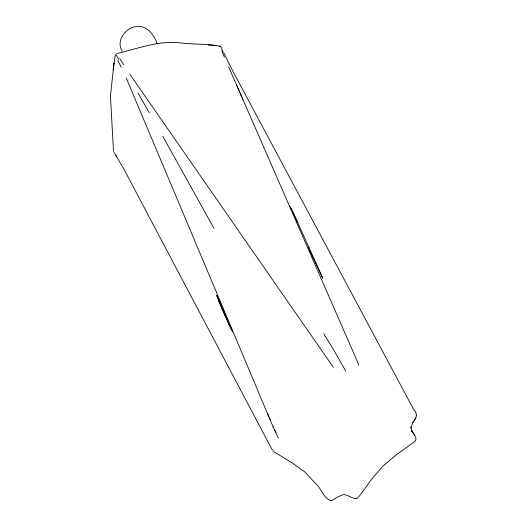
<?xml version="1.0" encoding="UTF-8"?>
<svg xmlns="http://www.w3.org/2000/svg" width="527" height="527" viewBox="0 0 527 527"><rect width="100%" height="100%" fill="white"/><g stroke="black" fill="none" stroke-linecap="round" stroke-linejoin="round"><path stroke-width="0.79" d="M356.054 498.661L357.741 497.857L359.447 495.993L371.469 479.438L382.806 466.211L396.363 454.761L413.346 442.548C419.005 439.795 414.057 434.057 411.831 431.02L412.681 432.403L410.777 427.199M358.518 365.382L358.4 363.999L356.443 359.414L228.652 66.837M114.049 63.088L115.288 55.071M113.186 70.084L114.063 62.95L110.439 95.914L113.503 151.44M415.75 417.99L412.76 422.614C416.501 418.497 418.142 413.833 413.669 409.453L232.176 69.92L223.6 52.469M122.231 51.198C115.92 41.429 124.563 29.044 134.741 26.778C145.808 23.913 153.752 34.268 157.105 43.398M410.737 427.898L410.849 427.384M410.843 427.74L412.76 422.614M416.534 415.454L416.277 415.882M291.49 462.41L304.744 471.915L315.324 483.219C321.147 487.653 323.374 498.582 330.89 500.538M330.752 500.637L333.367 499.741L337.959 496.777L343.499 494.563C347.3 494.346 352.827 499.161 355.909 498.417M116.698 53.556C137.863 48.747 159.009 39.993 181.077 43.003C194.134 44.538 207.75 43.649 220.556 46.448L219.772 46.08L220.767 46.514L222.914 51.541M208.218 44.881L215.892 45.487M273.131 450.038L272.222 449.696L271.464 448.431L124.458 170.149L116.072 155.696M278.539 437.772L277.788 437.133L274.468 429.525M273.566 426.534L271.919 424.07L126.164 77.838M291.629 462.508L273.032 451.27M129.813 74.221L333.354 367.26M116.816 156.73L113.977 152.389M276.082 432.298L272.597 426.58M414.597 435.17L411.692 430.803M119.715 58.504L123.72 64.749M323.67 333.683L333.189 349.058L345.778 371.107M149.352 112.785L137.982 93.081M118.621 59.327L115.795 54.353M162.777 136.243L214.015 228.448M117.837 60.368L121.19 67.258M289.942 206.334L290.976 208.501M292.689 212.104L297.491 222.216M308.117 247.051L308.822 248.54M309.52 250.029L322.741 278.203L291.299 208.303M230.068 326.002L221.333 306.977L232.638 331.786L218.705 300.871L229.765 325.963L216.637 295.304L227.374 320.416M230.74 327.471L231.748 329.665M267.663 414.018L268.605 416.152M269.225 417.575L270.167 419.703M236.9 85.69L239.811 92.436M240.457 93.931L241.425 96.177M221.781 50.882L224.436 57.226M242.071 97.673L242.828 99.853"/></g></svg>
